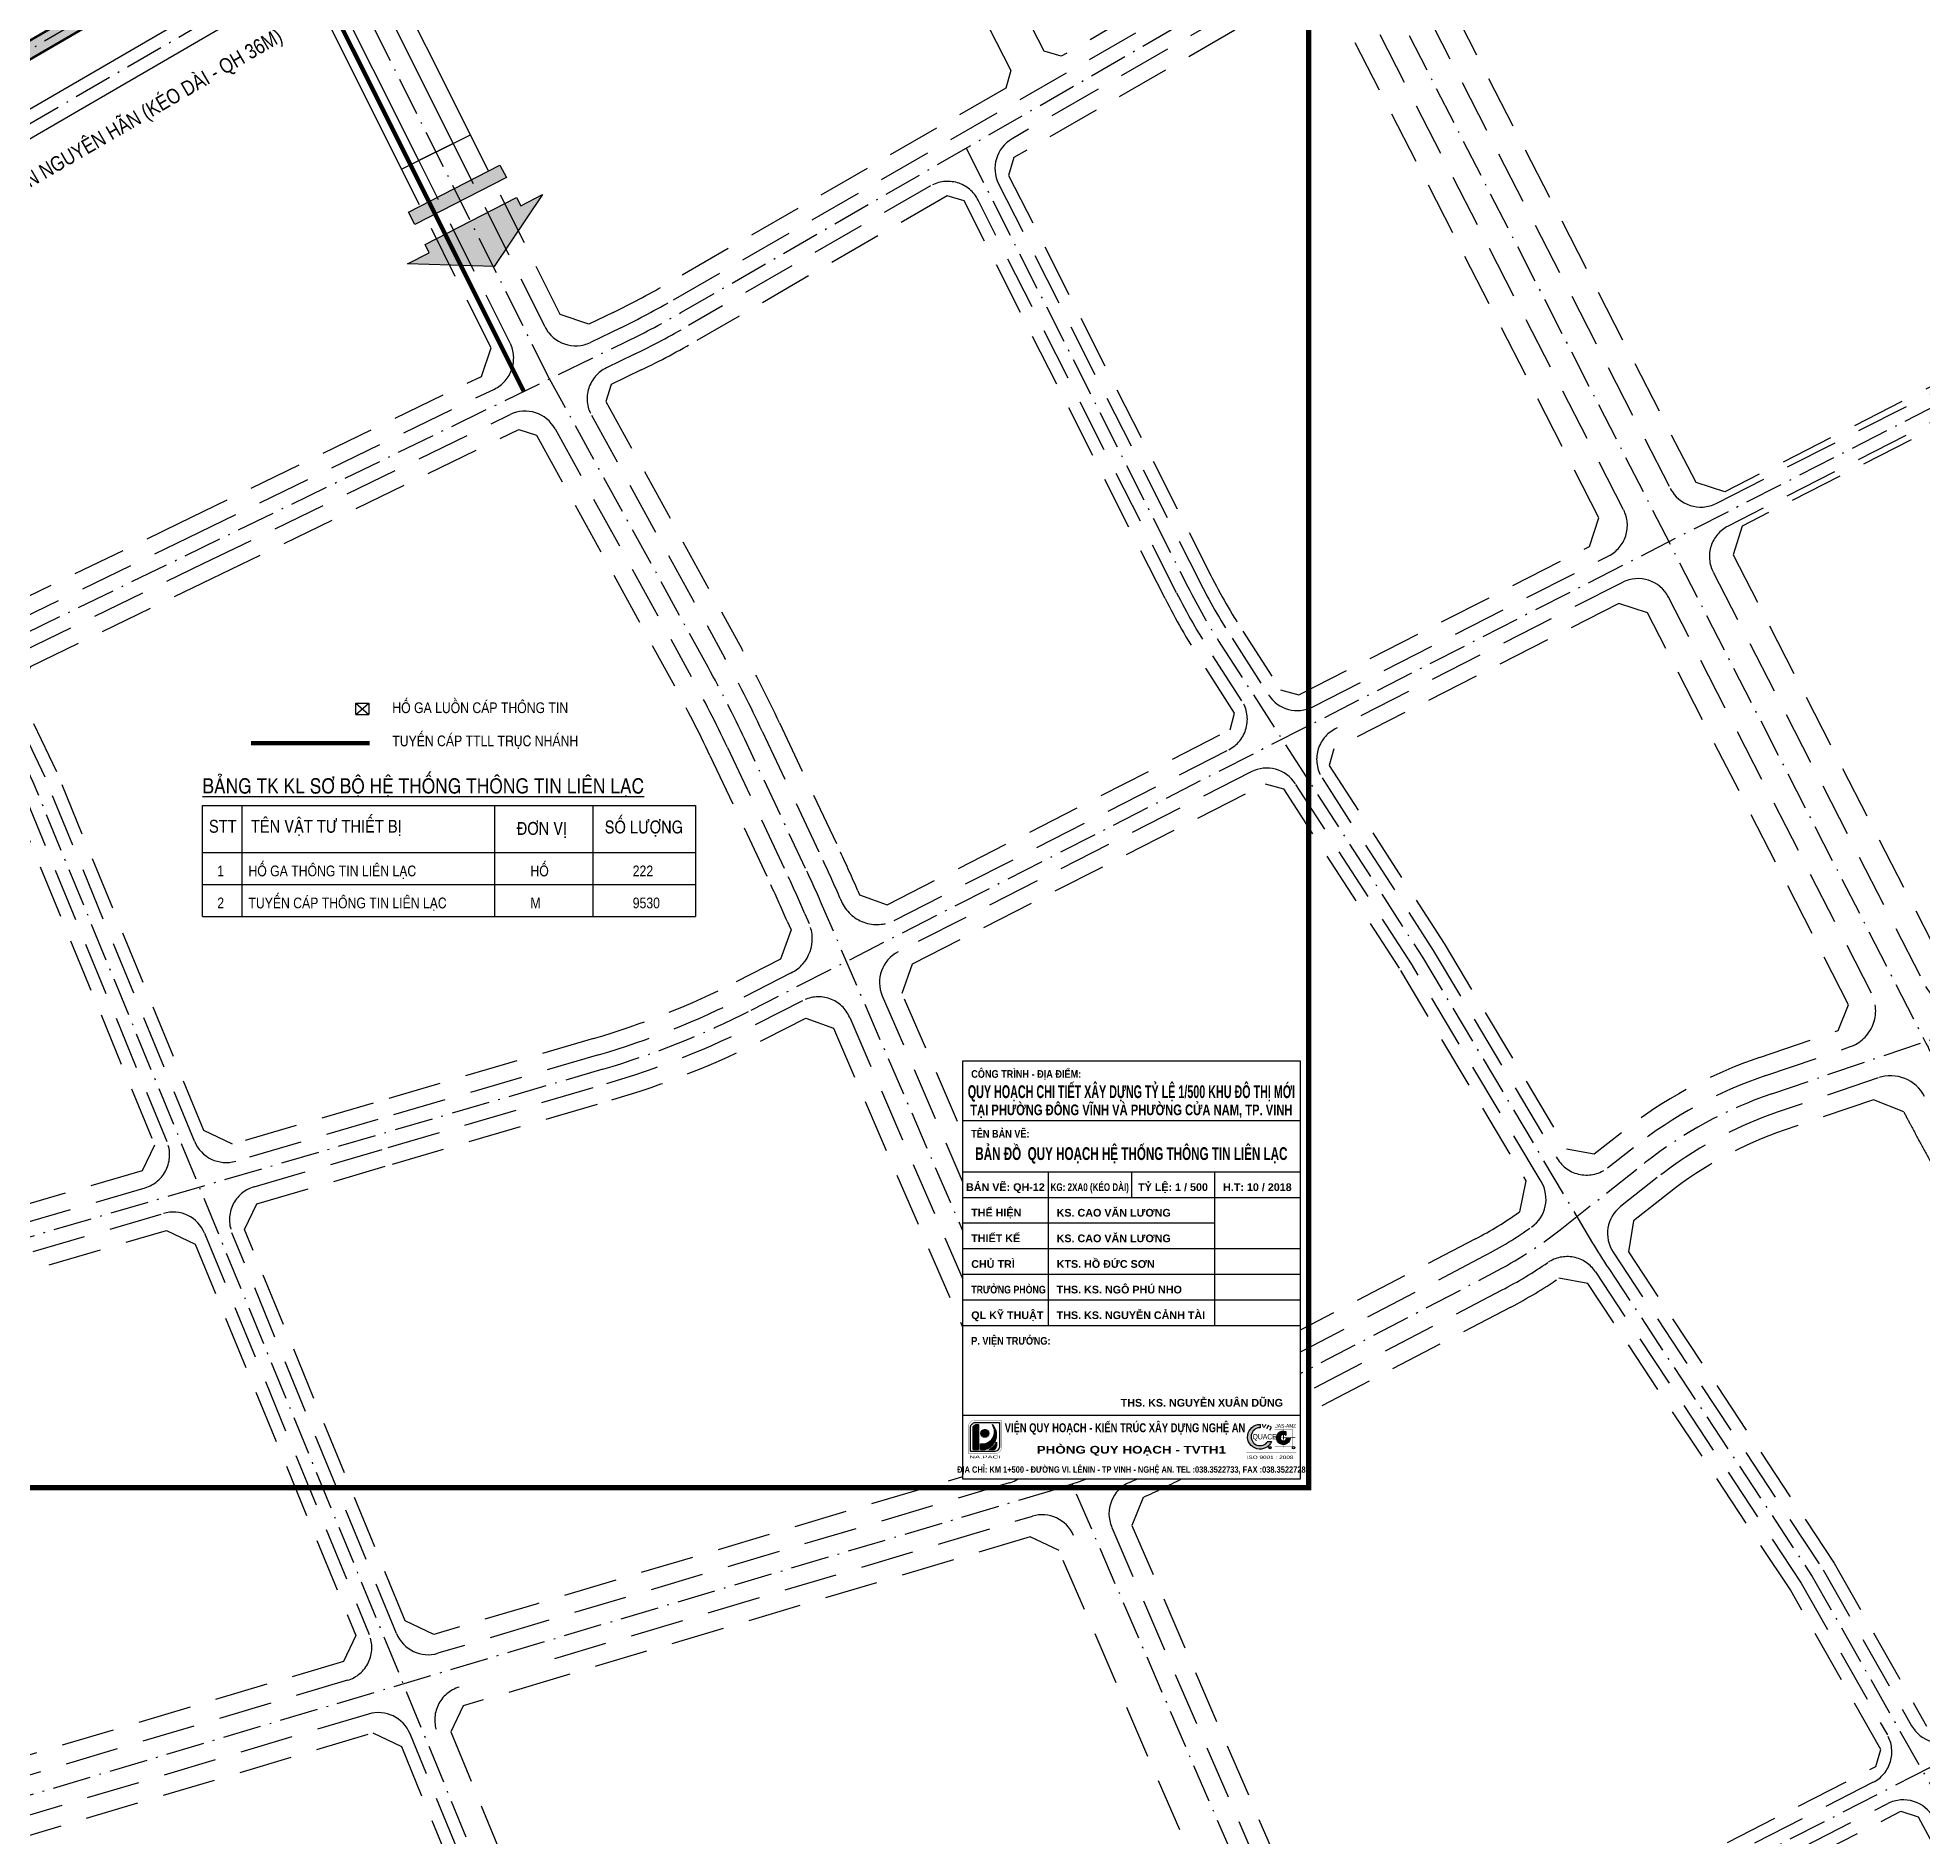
# Model space of a CAD drawing. Header units: metres. Extents: x 566631 to 571261, y 2062953 to 2068466.
# Drawn here: x 568926.3 to 569367.6, y 2065749.5 to 2066170.7 of the extents above; entities that cross this region are included whole.
import ezdxf
from ezdxf.enums import TextEntityAlignment as Align

# ---------------------------------------------------------------- set-up
doc = ezdxf.new("R2010")
doc.units = ezdxf.units.M
for name, pattern in [('ACAD_ISO03W100', [30, 12, -18]), ('ACAD_ISO10W100', [18.5, 12, -3, 0.5, -3]), ('HIDDEN', [0.375, 0.25, -0.125])]:
    doc.linetypes.add(name, pattern=pattern)
for name, color, linetype in [('BoThamCo', 94, 'CONTINUOUS'), ('D-TT', 2, 'CONTINUOUS'), ('ghi_chu', 7, 'CONTINUOUS'), ('hacth sdd', 8, 'CONTINUOUS'), ('hatchViaHe+LogDg', 129, 'CONTINUOUS'), ('Khung ban ve', 7, 'CONTINUOUS'), ('KTEN', 7, 'CONTINUOUS'), ('LogDg', 7, 'CONTINUOUS'), ('LogDg phu', 7, 'CONTINUOUS'), ('TimDg', 222, 'CONTINUOUS'), ('TTLL', 170, 'CONTINUOUS'), ('ViaHeS', 32, 'CONTINUOUS'), ('ViaHeSphu', 32, 'CONTINUOUS')]:
    doc.layers.add(name, color=color, linetype=linetype)
doc.styles.add('ARIALB', font='VHARIALB.TTF', dxfattribs={"width": 0.75})
doc.styles.add('avantH', font='VHAVAN.TTF', dxfattribs={"height": 10})
doc.styles.add('CHU HOA Day', font='VHARIAL.TTF')
doc.styles.add('KTEN', font='VHARIALN.TTF')
doc.styles.add('Lg', font='VHSOUTH.TTF')
doc.styles.add('qucert', font='VHHELS.TTF')
doc.styles.get("Standard").update_dxf_attribs({"font": 'VHARIALN.TTF'})
doc.linetypes.add('Thong tin', pattern='A,12.7,-5.08,["TTLL",Standard,S=2.54,R=0,X=-2.54,Y=-1.27],-9.08', length=26.86)
pattern_1 = [(0, (211395.3925541214, -90336.13277376824), (1e-16, 0.2235564632651858), [])]
pattern_2 = [(0, (574248.8517810417, -244446.574860965), (1e-16, 0.2235564632651857), [])]

# ---------------------------------------------------------------- blocks, each defined once
blk = doc.blocks.new('hgtc')
at = {"layer": 'D-TT', "color": 11, "linetype": 'Continuous'}
for p, q in [((-1.53, 1.3275), (1.53, 1.3275)), ((-1.53, 1.3275), (1.53, -1.3275)), ((-1.53, -1.3275), (1.53, 1.3275)), ((-1.53, -1.3275), (-1.53, 1.3275)), ((1.53, 1.3275), (1.53, -1.3275)), ((-1.53, -1.3275), (1.53, -1.3275))]:
    blk.add_line(p, q, dxfattribs=at)
at = {"layer": 'D-TT', "color": 11, "linetype": 'Continuous', "flags": 128}
for points in [[(-1.53, -1.3275), (-1.53, 1.3275), (-1.405566792644095, 1.3275)], [(-1.53, -1.3275), (-0.6722961259656586, -1.3275)]]:
    blk.add_lwpolyline(points, dxfattribs=at)
blk = doc.blocks.new('Lo go VQH')
at = {"layer": 'Khung ban ve'}
h = blk.add_hatch(dxfattribs=at)
h.set_pattern_fill('ANSI31', color=96, scale=1.788451706121486, angle=315, style=0)
h.set_pattern_definition(pattern_1)
edge = h.paths.add_edge_path()
edge.add_line((574263.2054599047, -244278.4885862459), (574264.2810953896, -244278.4885862459))
edge.add_line((574264.2810953896, -244278.4885862459), (574264.2810953896, -244291.3688516108))
edge.add_line((574264.2810953896, -244291.3688516108), (574261.4170081986, -244291.3688516108))
edge.add_line((574261.4170081986, -244291.3688516108), (574261.4170081986, -244280.277037952))
edge.add_arc((574263.2054599046, -244280.277037952), 1.788451706059277, 89.99999999627039, 179.9999999981352, ccw=False)
h = blk.add_hatch(dxfattribs=at)
h.set_pattern_fill('ANSI31', color=96, scale=1.788451706121486, angle=315, style=0)
h.set_pattern_definition(pattern_1)
h.paths.add_polyline_path([(574271.298229289, -244278.4885862459, -0.6666872042364773), (574265.1753212428, -244288.300325458), (574265.1753212428, -244291.3688516108, 0.693719555275417)])
h = blk.add_hatch(dxfattribs=at)
h.set_pattern_fill('ANSI31', color=1, scale=1.788451706121486, angle=315, style=0)
h.set_pattern_definition(pattern_2)
edge = h.paths.add_edge_path()
edge.add_arc((574267.4690535716, -244283.0001501141), 2.014301086782563, 0, 360)
h = blk.add_hatch(dxfattribs=at)
h.set_pattern_fill('ANSI31', color=96, scale=1.788451706121486, angle=315, style=0)
h.set_pattern_definition(pattern_2)
h.paths.add_polyline_path([(574269.5285346288, -244291.3688516108), (574271.6223404566, -244291.3688516108, 0.4142135623730951), (574273.4107921628, -244289.5803999047), (574273.4107921628, -244287.4895842848, -0.1671265788168209)])
for p, q in [((574265.1753212428, -244291.3688516108), (574265.1753212428, -244288.300325458)), ((574273.4107921625, -244287.4895842848), (574273.4107921625, -244289.5803999047)), ((574269.5285346288, -244291.3688516108), (574271.6223404566, -244291.3688516108))]:
    blk.add_line(p, q, dxfattribs=at)
at = {"layer": 'Khung ban ve', "color": 8, "const_width": 0.1193428874866047}
blk.add_lwpolyline([(574272.8801398897, -244293.3400880008), (574259.0602330997, -244293.3400880008), (574259.0602330997, -244279.5201812109, -0.4142135623730955), (574262.1313234974, -244276.4490908132), (574275.9512302872, -244276.4490908132), (574275.9512302872, -244290.268997603, -0.4142135623730949)], format="xyb", close=True, dxfattribs=at)
at = {"layer": 'Khung ban ve'}
for points in [[(574272.2417259525, -244292.3513646544), (574260.048956446, -244292.3513646544), (574260.048956446, -244280.1585951479, -0.4142135623730955), (574262.7584607808, -244277.4490908131), (574274.9512302872, -244277.4490908131), (574274.9512302872, -244289.6418603196, -0.4142135623730949)], [(574263.2054599047, -244278.4885862459), (574264.2810953896, -244278.4885862459), (574264.2810953896, -244291.3688516108), (574261.4170081986, -244291.3688516108), (574261.4170081986, -244280.277037952, -0.4142135623730951)]]:
    blk.add_lwpolyline(points, format="xyb", close=True, dxfattribs=at)
blk.add_circle((574267.4690535716, -244283.0001501141), 2.014301086782563, dxfattribs=at)
for centre, radius, start, end in [((574266.1928266529, -244282.1189521784), 6.264558474578288, 260.6524632251169, 35.41599206321564), ((574265.8288574881, -244283.7840640072), 7.612891212695201, 265.0753253037811, 44.07453177830738), ((574265.8288574881, -244283.7840640072), 8.438993656605867, 296.0020076093737, 333.9538443294737), ((574271.6223404566, -244289.5803999047), 1.788451706121486, 270, 0)]:
    blk.add_arc(centre, radius, start, end, dxfattribs=at)
at = {"layer": 'Khung ban ve', "color": 7, "linetype": 'Continuous', "style": 'CHU HOA Day', "width": 1.896356914173041}
blk.add_text('na.paci', height=1.5, dxfattribs=at).set_placement((574259.5453352983, -244295.8580949404), (574275.444464106, -244295.8580949404), align=Align.FIT)
blk = doc.blocks.new('Iso2')
at = {"layer": 'Khung ban ve'}
for points in [[(22.93323919837425, 39.87287006068493), (22.93323919837425, 45.4219138247496, 1.89725448250508), (41.80665518627839, 17.35536511610438), (35.64011241072384, 17.35536511610438, -1.704345962455295)], [(72.47733678581456, 22.4109563142447), (66.78856129930507, 22.4109563142447, -4.571524084234249), (65.76887521026904, 26.80861892936132), (65.76887521026904, 33.61963301646087, 3.106453932130191)]]:
    blk.add_hatch(color=152, dxfattribs=at).paths.add_polyline_path(points)
at = {"layer": 'Khung ban ve', "color": 152}
for points in [[(22.93323919837425, 45.4219138247496), (22.93323919837425, 39.87287006068493, 1.704345962455295), (35.64011241072384, 17.35536511610438), (41.80665518627839, 17.35536511610438, -1.89725448250508), (22.93323919837425, 45.4219138247496), (22.93323919837425, 39.87287006068493)], [(65.76887521026904, 33.61963301646087), (65.76887521026904, 26.80861892936132, 4.571524084234249), (66.78856129930507, 22.4109563142447), (72.47733678581456, 22.4109563142447, -3.106453932130191), (65.76887521026904, 33.61963301646087, 0.2071938089697671)]]:
    blk.add_lwpolyline(points, format="xyb", dxfattribs=at)
at = {"layer": 'Khung ban ve', "color": 130, "linetype": 'ACAD_ISO03W100', "ltscale": 0.0001, "const_width": 0.5}
blk.add_lwpolyline([(47.07358921817821, 8.951478247789794), (75.96912935980134, 8.951478247789794), (75.96912935980134, 37.43010417120266), (47.07358921817821, 37.43010417120266)], close=True, dxfattribs=at)
for points in [[(61.07717115635566, 38.65247911877468), (61.07717115635566, 7.518819520710352)], [(43.68618034101807, 23.31755555950981), (61.07717115635566, 23.31755555950981)]]:
    blk.add_lwpolyline(points, dxfattribs=at)
at = {"layer": 'Khung ban ve', "color": 32, "const_width": 1}
blk.add_lwpolyline([(61.07717115635566, 23.5810043997849), (81.17706030848787, 23.5810043997849)], dxfattribs=at)
at = {"layer": 'Khung ban ve', "color": 130, "const_width": 1}
blk.add_lwpolyline([(83.02901482612346, -1.643453250588208), (0.1346825287414788, -1.643453250588208)], dxfattribs=at)
at = {"layer": 'Khung ban ve', "color": 152}
for centre in [(39.19176170260039, 7.048733289032213), (78.29165976753494, 7.048733289032213)]:
    blk.add_circle(centre, 1.994138130875126, dxfattribs=at)
at = {"layer": 'Khung ban ve', "color": 152, "style": 'qucert', "width": 0.75}
blk.add_text('quacert', height=9, dxfattribs=at).set_placement((10.46039015558443, 20.58140231416532))
at = {"layer": 'Khung ban ve', "style": 'Lg', "width": 1.449999999999999}
blk.add_text('iso 9001 : 2008 ', height=5.5, dxfattribs=at).set_placement((0.5672030727237143, -11.77100336611931))
at = {"layer": 'Khung ban ve', "color": 152, "width": 6, "attachment_point": 1, "style": 'qucert'}
for s, insert, char_height, rotation in [('{\\f.VnBahamasB|b1|i0|c0|p34;\\W1.4;\\T1.35;v}', (25.72328765420195, 48.29178888064411), 8, 354.09768764793756), ('{\\f.VnBahamasB|b1|i0|c0|p34;\\W1.4;n}', (35.958509920672, 47.40800198088083), 9, 332.22172411190087)]:
    blk.add_mtext(s, dxfattribs=dict(at, insert=insert, char_height=char_height, rotation=rotation))
at = {"layer": 'Khung ban ve', "color": 152, "attachment_point": 1, "style": 'qucert'}
for s, insert, char_height, width in [('\\pt12.6;jas-anz', (47.94844504116097, 45.96590715507888), 6, 28.86497407997911), ('\\pt12.6;{\\f.VnArialH|b1|i0|c0|p34;r}', (38.5145314994268, 7.953174196622712), 1.889999999999995, 1.60257936288277), ('\\pt12.6;{\\f.VnArialH|b1|i0|c0|p34;r}', (77.61442956436134, 7.953174196622712), 1.889999999999995, 1.60257936288277)]:
    blk.add_mtext(s, dxfattribs=dict(at, insert=insert, char_height=char_height, width=width))
blk = doc.blocks.new('khungten-EuS2')
at = {"color": 5}
blk.add_wipeout([(-78.99999999813735, 98.00000000000001), (-2.248512487312837e-11, 98.00000000000001), (-2.248512487312837e-11, 0), (-78.99999999813735, 0)], dxfattribs=at).dxf.layer = 'KTEN'
at = {"layer": 'KTEN'}
blk.add_lwpolyline([(0, 0), (-78.99999999813735, 0), (-78.99999999813735, 98), (0, 98)], close=True, dxfattribs=at)
at = {"layer": 'KTEN', "color": 32, "flags": 128}
for points in [[(-78.99999999813735, 84), (0, 84)], [(-78.99999999813735, 72), (0, 72)], [(-58.99999999906868, 72), (-58.99999999906868, 36)], [(-39.49999999906868, 72), (-39.49999999906868, 66)], [(-19.99999999906868, 72), (-19.99999999906868, 36)], [(-78.99999999813735, 66), (0, 66)], [(-78.99999999813735, 60), (-19.99999999906867, 60)], [(-78.99999999813735, 54), (-2.250644115520117e-11, 54.00000000000001)], [(-78.99999999813735, 48), (0, 48)], [(-78.99999999813735, 42), (0, 42)], [(-78.99999999813735, 36), (0, 36)], [(-78.99999999813735, 15), (0, 15)]]:
    blk.add_lwpolyline(points, dxfattribs=at)
at = {"layer": 'Khung ban ve'}
for name, p, xscale, yscale, zscale in [('Lo go VQH', (-262628.89151041, 111696.9277359627), 0.4572000000625849, 0.4571999998297542, 0.4571999999939421), ('Iso2', (-12.60408049833495, 6.40331695554778), 0.1413914271397516, 0.1413914272561669, 0.1413914271104056)]:
    blk.add_blockref(name, p, dxfattribs=dict(at, xscale=xscale, yscale=yscale, zscale=zscale))
at = {"layer": 'Khung ban ve', "linetype": 'Continuous', "ltscale": 15, "style": 'ARIALB', "width": 0.75}
blk.add_text('viÖn quy ho¹ch - kiÕn tróc x©y dùng nghÖ an', height=2.1, dxfattribs=at).set_placement((-40.99281247530598, 11), align=Align.CENTER)
at = {"layer": 'Khung ban ve', "linetype": 'Continuous', "ltscale": 15, "style": 'ARIALB', "width": 1.25}
blk.add_text('phßng quy ho¹ch - tvth1', height=1.8, rotation=359.9999999474795, dxfattribs=at).set_placement((-39.49999999906868, 5.994999999878928), align=Align.CENTER)
at = {"layer": 'Khung ban ve', "color": 7, "linetype": 'Continuous', "ltscale": 15, "style": 'ARIALB', "width": 0.8}
blk.add_text('§Þa chØ: km 1+500 - ®\xadêng vi. lªnin - tp vinh - nghÖ an. Tel :038.3522733, Fax :038.3522728', height=1.5, dxfattribs=at).set_placement((-39.49999999918509, 1.503999999491498), align=Align.CENTER)
at = {"layer": 'KTEN', "style": 'ARIALB'}
for s, width, p in [('c«ng tr×nh - ®Þa ®iÓm:', 0.85, (-76.99999999813735, 94)), ('tªn b¶n vÏ:', 0.85, (-76.99999999813735, 80)), ('tr\xadëng phßng', 0.82, (-76.99999999813735, 43.5)), ('p. viÖn tr\xadëng:', 0.85, (-76.99999999813735, 31.5))]:
    blk.add_text(s, height=1.8, rotation=359.9999999465933, dxfattribs=dict(at, width=width)).set_placement(p)
for s, p in [('b¶n vÏ: Qh-12', (-68.99999999860302, 67.5)), ('tû lÖ: 1 / 500', (-29.74999999906868, 67.5)), ('h.t: 10 / 2018', (-9.999999999534339, 67.5))]:
    blk.add_text(s, height=1.8, rotation=359.9999999465933, dxfattribs=at).set_placement(p, align=Align.CENTER)
at = {"layer": 'KTEN', "style": 'ARIALB', "width": 0.75}
blk.add_text('KG: 2xa0 (kÐo dµi)', height=1.8, rotation=359.9999999465933, dxfattribs=at).set_placement((-49.24999999906868, 67.5), align=Align.CENTER)
at = {"layer": 'KTEN', "style": 'ARIALB'}
for s, p in [('thÓ hiÖn', (-76.99999999813735, 61.52193445339799)), ('ks. cao v¨n l\xad¬ng', (-56.99999999906868, 61.5)), ('thiÕt kÕ', (-76.99999999813735, 55.52193445339799)), ('ks. cao v¨n l\xad¬ng', (-56.99999999906868, 55.5)), ('chñ tr×', (-76.99999999813735, 49.5)), ('kts. hå ®øc s¬n', (-56.99999999906868, 49.5)), ('ths. KS. ng« phó nho', (-56.99999999906868, 43.5)), ('QL Kü THUËT', (-76.99999999813735, 37.5)), ('ths. KS. nguyÔn c¶nh tµi', (-56.99999999906868, 37.5)), ('ths. ks. nguyÔn xu©n dòng', (-42, 17))]:
    blk.add_text(s, height=1.8, rotation=359.9999999465933, dxfattribs=at).set_placement(p)
at = {"layer": 'KTEN', "color": 5, "style": 'ARIALB', "width": 0.75}
for tag, height, p in [('CT', 3, (-39.49999999906868, 89.25)), ('DD', 2.5, (-39.49999999906868, 85.25)), ('TBV', 3, (-39.49999999906868, 74.75))]:
    blk.add_attdef(tag, text='', height=height, dxfattribs=at).set_placement(p, align=Align.CENTER)

msp = doc.modelspace()

# ---------------------------------------------------------------- hatches: boundary and pattern name
at = {"layer": 'hacth sdd'}
h = msp.add_hatch(dxfattribs=at)
h.set_pattern_fill('CROSS', color=64, scale=0.05, style=0)
h.set_pattern_definition([(0, (568124.4922125977, 2065856.434559209), (0.3175, 0.3175), [0.15875, -0.4762500000000001]), (90, (568124.5715875977, 2065856.355184209), (-0.3175, 0.3175), [0.15875, -0.4762500000000001])])
edge = h.paths.add_edge_path()
edge.add_arc((568970.7276748744, 2066194.726837185), 1.749977558674758, 300.1574367676133, 480.1574367676133)
edge.add_line((568969.8485250591, 2066196.239952204), (568836.0693864466, 2066118.5116212))
edge.add_arc((568334.5707710537, 2066981.646747391), 998.2500224413319, 297.07455533379755, 300.1574367596903, ccw=False)
edge.add_arc((568789.720296955, 2066091.231726699), 1.749977559042764, 117.0745932350957, 297.0735870310036)
edge.add_arc((568334.5708065463, 2066981.646682356), 1001.74990349739, 297.0745535939011, 300.1574368760959)
edge.add_line((568837.8276861224, 2066115.485391189), (568971.6068246897, 2066193.213722167))
at = {"layer": 'hatchViaHe+LogDg'}
for points in [[(569013.1921990506, 2066129.862030312), (569034.5486160923, 2066140.812073743), (569036.0848114373, 2066137.924414004), (569014.6853867926, 2066126.949791624)], [(569013.1921990506, 2066129.862030312), (569034.5486160923, 2066140.812073743), (569036.0848114373, 2066137.924414004), (569014.6853867926, 2066126.949791624)], [(569039.438697239, 2066131.328933466), (569044.5351149429, 2066133.94201201), (569033.1946837775, 2066117.092664706), (569012.9428548879, 2066117.741232544), (569018.039272593, 2066120.354311086), (569017.0438140987, 2066122.295803547), (569038.4432387426, 2066133.270425924)], [(569039.438697239, 2066131.328933466), (569044.5351149429, 2066133.94201201), (569033.1946837775, 2066117.092664706), (569012.9428548879, 2066117.741232544), (569018.039272593, 2066120.354311086), (569017.0438140987, 2066122.295803547), (569038.4432387426, 2066133.270425924)]]:
    msp.add_hatch(color=158, dxfattribs=at).paths.add_polyline_path(points)

# ---------------------------------------------------------------- linework, layer by layer
at = {"layer": 'BoThamCo'}
msp.add_lwpolyline([(568971.6068246897, 2066193.213722167, 1), (568969.8485250591, 2066196.239952204), (568836.0693864466, 2066118.5116212, -0.01345241922843354), (568788.9237944697, 2066092.789932478, 0.9999912192584248), (568790.5167720756, 2066089.673506933, 0.01345242732954382), (568837.8276861224, 2066115.485391189)], format="xyb", close=True, dxfattribs=at)
at = {"layer": 'Khung ban ve', "const_width": 1.2}
msp.add_lwpolyline([(567973.9280794318, 2066641.109092405), (569223.9280794318, 2066641.109092405), (569223.9280794318, 2065831.109092405), (567973.9280794318, 2065831.109092405)], close=True, dxfattribs=at)
at = {"layer": 'LogDg'}
msp.add_lwpolyline([(568971.7324191309, 2066192.997560107, 1), (568969.7229306177, 2066196.456114264), (568835.9437920052, 2066118.727783261, -0.0134524192284399), (568788.8100070884, 2066093.012536233, 0.999992128045486), (568790.6305559006, 2066089.45090136, 0.0134524273295434), (568837.9532805636, 2066115.269229129)], format="xyb", close=True, dxfattribs=at)
for points in [[(568983.0330883533, 2066187.998076526), (568875.5523271284, 2066125.549624012, 0.3897719342424495)], [(569001.5557294234, 2066190.086394354), (569023.6279370639, 2066145.955009814), (569015.5785677505, 2066141.929136783), (568994.2071054202, 2066184.659444401, 0.4326641440641966)]]:
    msp.add_lwpolyline(points, format="xyb", dxfattribs=at)
at = {"layer": 'LogDg', "ltscale": 0.75}
for points in [[(569013.1921990506, 2066129.862030312), (569034.5486160922, 2066140.812073743), (569036.0848114372, 2066137.924414003), (569014.6853867924, 2066126.949791625)], [(569039.4386972389, 2066131.328933466), (569044.5351149428, 2066133.94201201), (569033.1946837774, 2066117.092664706), (569012.9428548878, 2066117.741232545), (569018.0392725929, 2066120.354311086), (569017.0438140986, 2066122.295803547), (569038.4432387426, 2066133.270425924)]]:
    msp.add_lwpolyline(points, close=True, dxfattribs=at)
at = {"layer": 'LogDg phu', "linetype": 'HIDDEN', "ltscale": 50}
for points in [[(569199.9829216107, 2066276.986286192), (569308.6142396762, 2066065.117196628, 0.4136519782363047), (569319.3694010491, 2066061.641418709), (569399.1123425183, 2066102.334956075, 0.3469044047658754), (569403.2528824353, 2066111.336886706), (569395.2099175139, 2066144.676273668, 0.0637052441395635), (569386.4917178869, 2066167.562816248), (569359.96354481, 2066217.154736794, 0.0210814109306975), (569317.2592507615, 2066289.481749416), (569280.9177012099, 2066345.497560337, 0.3946070368930966), (569268.988732894, 2066348.462167605), (569212.1523670366, 2066316.811098424)], [(569075.216945145, 2066109.341194239), (569220.8280984133, 2066193.364566404, 0.3997632920534525), (569223.9485197561, 2066203.943716664), (569189.3047130898, 2066271.511264477)], [(569075.216945139, 2066109.341194235, -0.01781999079782081), (569062.8475309628, 2066102.7795286), (569055.7792661979, 2066099.346901602, -0.4107988723631046), (569045.1294762975, 2066102.964625183), (569023.627937064, 2066145.955009814)], [(568961.4989117249, 2066053.560658307), (569033.2893672807, 2066088.424923322, 0.4176365172613098), (569036.9495672702, 2066099.199754513), (569015.5785677506, 2066141.929136783)], [(569110.2320018663, 2065978.031413517, -0.0080294408891361), (569114.2527156323, 2065969.116977386), (569114.548071776, 2065968.433038757, 0.433146509612095), (569126.9014495327, 2065963.984640005), (569205.2203052432, 2066003.951453653, 0.4440200328328097), (569208.3081535475, 2066015.411421934), (569200.9488646847, 2066026.828900341, -0.0261850605180856), (569192.9891078636, 2066040.724918854), (569146.5376056529, 2066132.665142518, 0.4305754272848229), (569135.3988208836, 2066135.986691617), (569078.7155314325, 2066103.278200424, -0.0178199907978175), (569065.9054765438, 2066096.482785884), (569059.496077601, 2066093.370130008, 0.4291285607487496), (569055.9807718178, 2066082.319181737), (569087.2707298577, 2066025.415294344, -0.0157448829674101), (569095.9752155989, 2066008.332635189), (569110.2320018823, 2065978.031413483)], [(569431.2158898176, 2065968.894894377), (569416.2811770486, 2066057.332504019), (569408.5582557129, 2066089.345258692, 0.4848863756936256), (569397.1450044106, 2066094.594912854), (569322.1342479342, 2066056.316251879, 0.4147753695903237), (569318.6517979461, 2066045.540445006), (569368.3952577728, 2065948.523288878, 0.372251940546358), (569379.3068373881, 2065944.110574196), (569425.9079549348, 2065959.990345135, 0.3677710264517885), (569431.2158898175, 2065968.894894377)], [(568965.0963679382, 2066047.525923145), (569036.978830182, 2066082.434870224, -0.3994542233150522), (569047.4837258764, 2066079.093263723), (569079.3843664958, 2066021.078789582, -0.0157448829674101), (569087.8315767957, 2066004.501036611), (569102.0883630632, 2065974.199814939, -0.0080294408891361), (569105.9902379985, 2065965.548859679), (569106.9738215876, 2065963.271233751, -0.3955307336591382), (569102.8022441393, 2065951.686599611), (569091.7162850057, 2065946.029335358, -0.0467467981704764), (569057.6475396685, 2065932.483624355), (569005.950913616, 2065917.337237701), (568972.7092625672, 2065907.597899986, -0.3839506906537109), (568963.0589161885, 2065912.237903087), (568928.058480886, 2065997.524627), (568919.1244105519, 2066016.394785532, -0.4113138070478798), (568922.8601742648, 2066027.014368535), (568965.0963679382, 2066047.525923145)], [(568891.5806917107, 2066074.571442046), (568909.2819235506, 2066037.183662621, 0.4171192756867848), (568920.0072771744, 2066033.410690852), (568961.4989117247, 2066053.560658307)], [(569187.8876635178, 2065845.13679297), (569265.0719389294, 2065885.400760943, 0.0340066748849343), (569276.1419550723, 2065892.169770433, 0.3910180622275651), (569278.3886732571, 2065902.787857241), (569248.0233918097, 2065953.795702841), (569220.8323350268, 2065995.980934251, 0.3850223366386697), (569210.4717753365, 2065998.772550763), (569127.8162570061, 2065956.592699332, 0.3955307336591382), (569124.1081881628, 2065946.295246764), (569167.9341385146, 2065844.810104078, 0.4146159468407903), (569178.4603087511, 2065840.641703333, 0.0179511053109145), (569187.8876635112, 2065845.136792967)], [(569094.8980962468, 2065939.794267016), (569105.5021779359, 2065945.205624893, -0.4331465096120948), (569116.4829581636, 2065941.251492668), (569158.8878371972, 2065843.057040186, -0.4491675257981563), (569153.8295398498, 2065832.21898435), (569044.2389121642, 2065799.538944797), (569020.0558134967, 2065792.327519539, -0.385327080111759), (569010.3686729111, 2065796.956646579), (568971.8388842128, 2065890.843463209, -0.4451381927884054), (568976.9905646286, 2065901.558003557), (569008.3973808768, 2065910.759760399), (569059.6157060213, 2065925.766011594, 0.0467467981704764), (569094.8980962374, 2065939.794267011)], [(569368.1585158696, 2065922.744552131, 0.3700740853165852), (569357.2786108454, 2065927.096068477), (569333.8523532562, 2065919.113349945, 0.0849440042370258), (569305.5476492178, 2065903.727501309), (569296.9710042998, 2065896.969098139, 0.3900123014366991), (569295.2485740455, 2065886.274266657), (569344.4105942287, 2065811.896272204), (569365.1315166585, 2065775.357859041, 0.4022328739867619), (569375.7476825332, 2065772.189165175)], [(568856.5239397783, 2065775.608258665), (568855.9932873657, 2065785.381621856, 0.0724502957704836), (568855.7084852429, 2065786.794645654), (568842.7547857617, 2065823.006196456, 0.0729934229411238), (568842.0723149299, 2065824.287960591), (568836.3146985662, 2065832.102387295), (568830.0281614766, 2065849.676151262, -0.4314619867734806), (568835.3113789794, 2065860.047988481), (568955.7624469092, 2065895.33846268, -0.383950690651016), (568965.4127932875, 2065890.698459579), (569003.9830604666, 2065796.713007691, -0.4437023781080545), (568998.8681742575, 2065786.009343403), (568880.5047209149, 2065750.713238069, -0.3985617739326047), (568862.0947002778, 2065760.035419637), (568856.5239397786, 2065775.608258662)], [(569192.0502627837, 2065837.157271221), (569269.2345381946, 2065877.421239193, 0.0298499754538502), (569279.9236367022, 2065883.835977634, -0.4189481027751877), (569291.1159102684, 2065881.645420722), (569339.2923621379, 2065808.758508088), (569359.458008459, 2065773.199245731, -0.4266654528362219), (569356.1475204625, 2065762.133229518), (569239.8277778812, 2065702.526162964, -0.4336485167017452), (569227.4608540828, 2065706.967634613), (569177.8455844615, 2065821.858759085, -0.4138731726356388), (569182.0098145227, 2065832.371152402, 0.0180039543683363), (569192.0502627757, 2065837.157271217)], [(569019.9074318107, 2065773.713235757, -0.4437023780836693), (569025.02231802, 2065784.416900045, -6.63623e-11), (569047.4291176735, 2065791.098631085), (569159.2379514412, 2065824.440142006, -0.3801026895779687), (569168.8685031647, 2065819.945406513, 5.9294e-12), (569219.9047619546, 2065701.763782069, -0.3951871123396745), (569215.7427107154, 2065690.184016377, -0.0313092882814378), (569181.6700980054, 2065675.356711146), (569083.2107941489, 2065639.65561468, -0.4020885647163571), (569073.0827381212, 2065644.13919963, -4.83118e-11), (569019.9074318107, 2065773.713235757, -13.55087923959018)], [(568875.2496930471, 2065723.261161469), (568922.8945894036, 2065590.071751968, 0.4154779374119224), (568933.154182519, 2065585.245463888), (569062.5105602304, 2065632.149761803, 0.4264434146488366), (569067.1845309965, 2065642.707884002), (569013.5218193661, 2065773.46959687, 0.3853270800991385), (569003.8346787808, 2065778.09872391), (568885.086736725, 2065742.687963641, 0.4300405153922167), (568875.2496930471, 2065723.261161468)], [(569239.683550229, 2065695.710336047), (569359.5287773972, 2065757.124007309, -0.4100112306218295), (569370.2436522094, 2065753.754690451), (569385.2909387603, 2065725.402076327, -0.1104115437117371), (569390.0279055748, 2065708.151218805), (569392.386743516, 2065659.103446465, 0.1710194013976294), (569407.1798128609, 2065622.787098412), (569434.6483721132, 2065591.81869391, -0.4190906567655528), (569433.8717810211, 2065580.4378103), (569415.5438254385, 2065564.717648432, -0.0865460035562136), (569387.3359728747, 2065547.950803651), (569378.3497066861, 2065544.531029355, -0.0395534469325565), (569363.870592029, 2065540.295812317), (569304.576157927, 2065527.936265361, -0.3768486838170135), (569287.3478339826, 2065537.692855963), (569235.7759692936, 2065685.962545221, -0.3741157176350312), (569239.683550229, 2065695.710336047)]]:
    msp.add_lwpolyline(points, format="xyb", dxfattribs=at)
for points in [[(569234.4552261118, 2066183.45196208, 0.428813008141019), (569223.3380360934, 2066186.731083385), (569154.4833696121, 2066146.999228117, 0.3980388323877919), (569151.3413535171, 2066136.462505653), (569198.3444081878, 2066043.430608866, 0.02618506051788), (569205.9920176824, 2066030.079532255), (569214.5554188052, 2066016.793948657, 0.3850223366296933), (569224.9159784948, 2066014.002332146), (569294.2009554759, 2066049.359076553, 0.4147753695952906), (569297.6834054638, 2066060.134883427)], [(569330.9494300315, 2065927.632330915), (569350.6075692496, 2065934.331027519, 0.457458314251994), (569355.7133024153, 2065946.956274775), (569308.1772163822, 2066039.668279459, 0.4136519782417972), (569297.422055009, 2066043.144057378), (569230.1674485882, 2066008.823429256, 0.4440200327990047), (569227.0796002832, 2065997.363460975), (569253.124384392, 2065956.956600242), (569282.1259349564, 2065908.239560818, 0.4529497109706858), (569293.951523456, 2065906.048216221), (569299.9772669761, 2065910.796507016, -0.0849440042193754)], [(568812.3246929648, 2065973.869349326), (568796.1004924714, 2065967.327338404, 0.4026196749825828), (568791.5596865448, 2065957.213240276), (568822.2679978395, 2065871.369379529, 0.3971729731416565), (568832.0498813047, 2065866.386673299), (568951.4811448475, 2065901.378359109, 0.4451381927830261), (568956.6328252634, 2065912.092899458), (568922.5678219353, 2065995.100225192), (568913.7947931776, 2066013.630238642, 0.4171192756870238), (568903.0694395539, 2066017.403210412), (568825.1210374446, 2065979.548404677, -0.017204024425788)]]:
    msp.add_lwpolyline(points, format="xyb", close=True, dxfattribs=at)
at = {"layer": 'TimDg', "linetype": 'ACAD_ISO10W100', "ltscale": 0.75}
for points in [[(569579.458327795, 2066552.489101444), (569316.6908584707, 2066388.630738333, -0.0121560828798097), (569316.4815255365, 2066388.50716488), (569007.7068141839, 2066216.212450042), (568836.948536262, 2066116.998506182, -0.0506837863320612), (568652.7276902705, 2066033.6086813), (568203.7804233594, 2065882.944183276), (567811.8071871288, 2065759.319812214)], [(569171.5196800678, 2066319.348936138), (569368.5424418903, 2065935.085595564, 0.0002777777783917), (569370.8261721118, 2065930.637610616, 0.0012500006510485)], [(569213.7227610615, 2066313.991115035), (569015.1297322578, 2066203.177217366), (568844.4842027407, 2066104.028782564, -0.05068378633207328), (568657.5000440588, 2066019.388110309), (568208.4228733918, 2065868.680017222), (568129.5303507409, 2065843.798118172)], [(568558.1845930172, 2065894.151707484), (568733.8046922791, 2065946.916146214, 0.0228583580568122), (568751.69698701, 2065953.196536502), (568811.0158047206, 2065977.115394853, 0.0172040244257323), (568823.5920646514, 2065982.696776034), (569064.3765037507, 2066099.631157241, 0.0178199908141283), (569076.9662382926, 2066106.309697333), (569234.223978355, 2066197.053608911)], [(569143.7455655434, 2066144.844000096), (569195.6667580259, 2066042.07776386, 0.02618506051799402), (569203.4704411837, 2066028.454216297), (569250.573888101, 2065955.376151541), (569290.4312556754, 2065888.42342282, 0.01177333034304831), (569294.1860646405, 2065882.441144848), (569341.8514781834, 2065810.327390145), (569369.3529598563, 2065761.832420709), (569387.9408680827, 2065726.808445619, -0.110411543711766), (569393.0244422252, 2065708.295330229), (569395.3832801665, 2065659.247557889, 0.1710194013973222), (569409.4241595446, 2065624.777803805), (569455.2684863821, 2065573.092324252), (569487.4810468778, 2065537.611350364, -0.1050919412276144), (569496.6936135154, 2065521.806161106), (569504.4816036376, 2065498.172458333, 0.06472252834494165), (569510.7299802834, 2065485.157259991), (569522.6147514093, 2065466.892071385), (569556.529379816, 2065426.673948936, -0.04877271195609806), (569561.3866837169, 2065419.621127164), (569601.8515131661, 2065346.53285072)], [(569278.834998483, 2065059.656135766), (569264.5269734287, 2065093.529310778, -0.0210175178208976), (569255.7019476439, 2065117.14407809), (569137.3027724003, 2065479.750271323), (568925.3131514108, 2065996.312426096), (568861.4377770493, 2066131.22724045)], [(568224.6297189047, 2065550.434805205), (568690.6807987861, 2065689.411728227), (569163.4571935057, 2065830.394142556, 0.04779126320281171), (569189.9689631507, 2065841.147032096), (569267.1532385624, 2065881.411000068, 0.04667288304413944), (569282.7952716611, 2065891.527845013), (569302.762458096, 2065907.262004161, -0.08494400423705069), (569332.4008916438, 2065923.37284043), (569436.4645401516, 2065958.833511514), (569480.1046780173, 2065972.203622438, 0.05581977569525856), (569520.9532285862, 2065989.90020912), (569558.9701881188, 2066011.684429851), (569577.9903611438, 2066023.764875238, 0.04351131585312356), (569593.4458342672, 2066035.583225533), (569606.6416385947, 2066047.62715201, -0.0351499840612001), (569617.3600985807, 2066055.688475423), (569692.6588285115, 2066104.135367295)], [(569408.6618517798, 2066103.840109715), (569093.3071906312, 2065942.911801189, -0.04674679817551361), (569058.631622848, 2065929.124817975), (568564.1792138047, 2065784.257189562), (568255.9034754456, 2065693.936720197)], [(569392.9995448957, 2065220.245184635), (569228.6903137965, 2065692.636066509, 0.0182318454471012), (569228.1614312485, 2065693.994827301), (569110.1214768153, 2065967.332918533, 0.008029440871635), (569106.1601824805, 2065976.115614194), (569091.9033961971, 2066006.4168359, 0.0157448830146864), (569083.3275481635, 2066023.247041987), (569046.1840433378, 2066090.796183905)], [(569392.9995448958, 2065220.245184635), (569228.6903137965, 2065692.636066509, 0.01823184544710117), (569228.1614312486, 2065693.994827301), (569110.1214768154, 2065967.332918533, 0.008029440871635039), (569106.1601824805, 2065976.115614194), (569091.9033961972, 2066006.4168359, 0.01574488301468638), (569083.3275481636, 2066023.247041987), (569046.1840433378, 2066090.796183904)], [(569484.5444329112, 2065818.822018711), (569471.8421395047, 2065811.17548021, -0.05827317264394392), (569429.5233985926, 2065791.999266678), (569422.4555583945, 2065789.742679932, 0.04146226260110204), (569391.8534098038, 2065777.09468957), (569369.6760539312, 2065765.695115176, -0.0003120765956559374), (569369.3428799092, 2065765.524120328), (569217.2435135354, 2065687.582088708, -0.03143486463200169), (569182.6927389962, 2065672.536391057), (568915.3295573366, 2065575.591172386)]]:
    msp.add_lwpolyline(points, format="xyb", dxfattribs=at)
msp.add_lwpolyline([(569046.1840433407, 2066090.796183899), (568821.57940284, 2066539.872865387)], dxfattribs=at)
at = {"layer": 'TTLL', "color": 170, "linetype": 'Thong tin', "const_width": 1}
for points in [[(569040.1995722225, 2066087.803064818), (568976.3878412868, 2066215.388854251)], [(568976.257032684, 2066005.470949444), (569004.0948647964, 2066005.470949442)]]:
    msp.add_lwpolyline(points, dxfattribs=at)
at = {"layer": 'TTLL', "color": 7}
for points in [[(568964.9032412908, 2065964.862627323), (568964.9032412908, 2065990.891819805), (569080.3762092191, 2065990.891819805), (569080.3762092191, 2065964.862627323)], [(568974.1158397162, 2065990.891819805), (568974.1158397159, 2065964.862627323)], [(569033.3208229906, 2065990.891819806), (569033.3208229908, 2065964.862627323)], [(569056.3390582107, 2065990.891819806), (569056.3390582112, 2065979.862627322)], [(568964.9032412908, 2065979.862627322), (569080.3762092193, 2065979.862627322)], [(569056.3390582112, 2065979.862627322), (569056.3390582112, 2065964.862627323)], [(568964.9032412906, 2065972.362627322), (569080.3762092191, 2065972.362627322)], [(568964.9032412904, 2065964.862627323), (569080.3762092191, 2065964.862627323)]]:
    msp.add_lwpolyline(points, dxfattribs=at)
at = {"layer": 'ViaHeS', "elevation": 3.0256135e-09}
for points in [[(568991.4245179413, 2066180.163046834), (569011.553883096, 2066139.916200269), (569027.6526217221, 2066147.967946331), (569007.0187125845, 2066189.223582995)], [(568878.6971254231, 2066120.437576072), (568984.8646806073, 2066182.123029848)]]:
    msp.add_lwpolyline(points, dxfattribs=at)
at = {"layer": 'ViaHeSphu', "linetype": 'HIDDEN', "ltscale": 50}
for points in [[(569215.0715308026, 2066311.56910616), (569271.7409103757, 2066343.12718392), (569278.8305601126, 2066341.365252244), (569313.9035962436, 2066287.304691135, -0.0210814109306609), (569356.4364731557, 2066215.268002699), (569382.9646462323, 2066165.676082154, -0.0637052441393145), (569391.3214697089, 2066143.738204551), (569399.5346112759, 2066109.693407944), (569396.2535774247, 2066102.56012588), (569321.370856446, 2066064.346802566), (569314.63597715, 2066066.523333808), (569205.322025871, 2066279.72379705)], [(569131.8317612243, 2066206.37600767), (569154.2339672039, 2066163.01520269), (569153.0125589115, 2066158.85050887), (569073.2177529766, 2066112.805762129, -0.0178199908138898), (569061.10013348, 2066106.37766729), (569055.4229575633, 2066103.620607676), (569048.6886880687, 2066105.908232669), (569027.6526217222, 2066147.96794633)], [(569089.8981071596, 2065949.592231556, -0.0467467981704764), (569056.5228731779, 2065936.322260217), (569004.8733119294, 2065921.189662891), (568971.9606031678, 2065911.546700655), (568965.2640154497, 2065914.766500914), (568930.8038103634, 2065998.736827906), (568922.2849041104, 2066016.73009475), (568924.6430114664, 2066023.433440765), (568967.1520572028, 2066044.077503053), (569038.9976251407, 2066078.968532808), (569043.1417307425, 2066077.65029314), (569075.4411848178, 2066018.910537233, -0.015744883014637), (569083.75975741, 2066002.58523733), (569098.0165436933, 2065972.284015625, -0.0080294408714882), (569101.8589991981, 2065963.764800833), (569102.7319711182, 2065961.743311758), (569100.2606384779, 2065954.880324116), (569089.8981071693, 2065949.592231561)], [(569347.916822076, 2065938.168219744), (569350.3683302326, 2065944.230208419), (569303.2961105303, 2066036.037511412), (569296.5612312343, 2066038.214042655), (569229.8215685362, 2066004.156194927), (569228.7747123446, 2066000.270985043), (569255.6748806833, 2065958.537048942), (569284.2872533404, 2065910.473753717), (569290.7721137507, 2065909.27207451), (569297.1920758542, 2065914.331009868, -0.0849440042191316), (569329.497968419, 2065931.891821399), (569347.916822076, 2065938.168219744)], [(568813.8205652435, 2065970.15958301, 0.017204024425814), (568826.8684349221, 2065975.950265985), (568904.8527185232, 2066013.822497184), (568911.4899578998, 2066011.487644864), (568919.8224924579, 2065993.888024286), (568953.6850421438, 2065911.374024071), (568950.7850402056, 2065905.342557585), (568834.0258267847, 2065871.133744998), (568827.5434285221, 2065874.435755937), (568797.5716436382, 2065958.220686447), (568800.5247480997, 2065964.798370848), (568813.8205652437, 2065970.15958301)], [(569096.7162740929, 2065936.231370818), (569106.2197800365, 2065941.081095033), (569112.6556878914, 2065938.763552007), (569154.3358932473, 2065842.247183192), (569151.5266835644, 2065836.228088364), (569043.0379338397, 2065803.87662997), (569019.0812372931, 2065796.732718057), (569012.3914471132, 2065799.929521937), (568974.786667332, 2065891.562338594), (568977.6866692703, 2065897.593805081), (569009.4023050416, 2065906.886041714), (569060.7403725106, 2065921.927375731, 0.0467467981704764), (569096.7162740824, 2065936.231370812)], [(569369.8131712987, 2065907.089424902, -0.0037500175782396), (569367.2949891011, 2065911.616085356, -0.0029166749373561), (569364.8563530308, 2065916.140723906, -0.001394250971558), (569363.2629763978, 2065919.159094503), (569356.2233216543, 2065921.982378978), (569335.3038148686, 2065914.853859461, 0.0849440042195127), (569308.3328403421, 2065900.192998458), (569299.972129792, 2065893.604751745), (569298.8019486847, 2065886.338919232), (569346.9697102743, 2065813.46515426), (569368.628402639, 2065775.273116582)], [(569376.7491849298, 2065548.736779004, -0.0395534469329399), (569362.9523322196, 2065544.701127167), (569299.5230405339, 2065531.479695495), (569292.9856488468, 2065535.181892789), (569239.5138592843, 2065688.913887362), (569241.1981639524, 2065693.115527677), (569362.6133513495, 2065755.333711754), (569366.6895837554, 2065754.051931164), (569382.6410094376, 2065723.995707035, -0.1104115437118365), (569387.0313689243, 2065708.00710738), (569389.3902068655, 2065658.959335041, 0.171019401397387), (569404.9354661771, 2065620.796393018), (569431.4641504298, 2065590.887615595), (569430.9867827727, 2065583.891829467), (569412.6141379022, 2065568.133337372, -0.0865460035563404), (569385.7354511184, 2065552.156553299), (569376.7491849298, 2065548.736779004)]]:
    msp.add_lwpolyline(points, format="xyb", dxfattribs=at)
for points in [[(569183.9656088294, 2066268.773753619), (569218.1101241828, 2066202.17999861), (569216.060673367, 2066195.231754849), (569166.0131200254, 2066166.352344822), (569162.037676481, 2066167.518250389), (569139.8276603057, 2066210.507060548)], [(568959.4432224603, 2066057.009078398), (569030.2348836092, 2066091.388289622), (569032.4959608472, 2066098.04440831), (569011.5538830961, 2066139.916200269)], [(568894.2921512153, 2066075.855181654), (568911.5867588278, 2066039.326256404), (568918.2239982049, 2066036.991404082), (568959.4432224605, 2066057.009078398)]]:
    msp.add_lwpolyline(points, dxfattribs=at)
for points in [[(569229.524842074, 2066179.917303742), (569222.9128731622, 2066181.867567081), (569154.9362036325, 2066142.642350652), (569153.6906227197, 2066138.465306364), (569201.0220583498, 2066044.783453871, 0.0261850605181602), (569208.5135941812, 2066031.704848211), (569217.3561359877, 2066017.986195225), (569221.6536240934, 2066016.828252111), (569289.717441505, 2066051.561827851), (569291.8898027046, 2066058.283803709)], [(569059.3541488915, 2066085.523680188), (569091.2139115094, 2066027.58354674, -0.0157448830147329), (569100.0470349846, 2066010.24843447), (569114.3038212678, 2065979.947212764, -0.0080294408716016), (569118.3839544328, 2065970.901036233), (569118.7981080561, 2065969.942005358), (569125.2340159114, 2065967.624462331), (569205.5661852953, 2066008.618687981), (569206.613041487, 2066012.503897864), (569198.4272881858, 2066025.203584384, -0.0261850605178492), (569190.3114577018, 2066039.372073848), (569143.2808688678, 2066132.458468273), (569139.3295979432, 2066133.636724309), (569080.7147236086, 2066099.813632538, -0.0178199908139942), (569067.6528740214, 2066092.884647192), (569060.6072513296, 2066089.463016073)], [(569245.4728955186, 2065952.215254141), (569274.781120515, 2065902.983060524), (569273.3327587728, 2065895.694736888, -0.0333118788168673), (569262.9906393018, 2065889.39052182), (569185.8063638847, 2065849.126553845, -0.0152993961385308), (569178.0392096874, 2065845.372397987), (569171.4553269196, 2065848.006820288), (569128.72182483, 2065946.962245607), (569131.1931574707, 2065953.825233249), (569213.7341297382, 2065995.946630797), (569218.031617844, 2065994.788687683)], [(569232.1114577221, 2065707.54903124), (569238.5435171861, 2065705.239013792), (569356.751720548, 2065765.813806073), (569357.9416906962, 2065769.791536536), (569336.7332460927, 2065807.18962603), (569289.3307904685, 2065878.905547557), (569282.5150776454, 2065880.156584626, -0.0299886617532021), (569271.3158378326, 2065873.431478321), (569194.1315624164, 2065833.167510346, -0.0156384497265435), (569185.1759151935, 2065828.846398761), (569182.557883078, 2065822.297292328)], [(569165.486547959, 2065816.426276279), (569158.7127630617, 2065819.587712121), (569048.6269049584, 2065786.759994341), (569025.9491436997, 2065779.997462266), (569023.0559393001, 2065773.9429994), (569075.7807945949, 2065645.466592235), (569082.3796209691, 2065642.545360507), (569180.6474570232, 2065678.177031238, 0.0305591457876348), (569213.590761367, 2065692.454208341), (569216.0467796051, 2065699.346959534)]]:
    msp.add_lwpolyline(points, format="xyb", close=True, dxfattribs=at)
for points in [[(569323.3047690846, 2066049.616155588), (569373.327744744, 2065952.053845759), (569380.3417709972, 2065949.217327334), (569424.9142677747, 2065964.405826587), (569427.2543824546, 2065968.331584318), (569412.3601522655, 2066056.529471731), (569404.0501640461, 2066090.975713333), (569398.4239574021, 2066093.563550782), (569325.4771302843, 2066056.338131446)], [(569000.8345529782, 2065796.483244044), (568997.9413485781, 2065790.428781179), (568877.8308967303, 2065754.611719082), (568868.7650557163, 2065759.202339465), (568835.9726116757, 2065850.872310267), (568839.0868030698, 2065856.985987433), (568956.5111063084, 2065891.389662012), (568963.2076940264, 2065888.169861751)], [(569011.4990451648, 2065770.496721508), (569064.489757905, 2065641.372490668), (569061.687517311, 2065635.042455651), (568934.9315615881, 2065589.081064223), (568928.5469246698, 2065592.084506632), (568879.5520804562, 2065729.047641581), (568883.9024318543, 2065737.638984544), (569004.8092549846, 2065773.693525388)]]:
    msp.add_lwpolyline(points, close=True, dxfattribs=at)

# ---------------------------------------------------------------- texts
at = {"layer": 'ghi_chu', "style": 'avantH', "width": 0.85}
msp.add_text('®\xadêng trÇn nguyªn h·n (kÐo dµi - qh 36m)', height=3.5, rotation=30.15743676295395, dxfattribs=at).set_placement((568903.1865721253, 2066123.101033605, 3.0256135e-09))
at = {"layer": 'TTLL', "color": 7, "linetype": 'Continuous', "ltscale": 0.5, "style": 'KTEN'}
for s, p in [('hè ga luån c¸p th«ng tin', (569009.3866641842, 2066012.535590903)), ('tuyÕn c¸p ttll trôc nh¸nh', (569009.3866641839, 2066004.765998649))]:
    msp.add_text(s, height=2.499999999999998, dxfattribs=at).set_placement(p)
at = {"layer": 'TTLL', "color": 7, "style": 'KTEN'}
for s, height, p in [('%%Ub¶ng tk kl s¬ bé hÖ thèng th«ng tin liªn l¹c', 3.561253561253561, (568964.9173318188, 2065993.699113493)), ('stt', 3, (568966.4386743616, 2065984.515737727)), ('tªn vËt t\xad thiÕt bÞ', 3, (568976.2611434968, 2065984.515737727)), (' ®¬n vÞ', 3, (569037.5567161107, 2065984.012660057)), ('sè l\xadîng', 3, (569059.110465054, 2065984.354446124)), ('1', 2.5, (568968.3874932594, 2065974.31144622)), ('Hè ga th«ng tin liªn l¹c', 2.5, (568975.7005791288, 2065974.31144622)), ('hè', 2.5, (569041.7261608002, 2065974.31144622)), ('222', 2.5, (569065.6715287835, 2065974.31144622)), ('2', 2.5, (568968.3874932596, 2065966.81144622)), ('tuyÕn c¸p th«ng tin liªn l¹c', 2.5, (568975.7005791286, 2065966.81144622)), ('m', 2.5, (569041.7261608002, 2065966.811446221)), ('9530', 2.5, (569065.6715287837, 2065966.81144622))]:
    msp.add_text(s, height=height, rotation=359.9999999866598, dxfattribs=at).set_placement(p)

# ---------------------------------------------------------------- next in the draw order: block references
at = {"layer": 'D-TT'}
msp.add_blockref('hgtc', (569002.3619904054, 2066013.509402), dxfattribs=at)
at = {"layer": 'Khung ban ve'}
ref = msp.add_blockref('khungten-EuS2', (569221.9280794318, 2065833.109092405), dxfattribs=at)
ref.add_attrib('CT', 'quy ho¹ch chi tiÕt x©y dùng tû lÖ 1/500 khu ®« thÞ míi', dxfattribs={"layer": 'KTEN', "color": 5, "height": 3, "style": 'ARIALB', "width": 0.6}).set_placement((569182.4280794327, 2065922.359092405), align=Align.CENTER)
ref.add_attrib('DD', 't¹i ph\xadêng ®«ng vÜnh vµ ph\xadêng cöa nam, tp. vinh', dxfattribs={"layer": 'KTEN', "color": 5, "height": 2.5, "style": 'ARIALB', "width": 0.75}).set_placement((569182.4280794327, 2065918.359092405), align=Align.CENTER)
ref.add_attrib('TBV', 'B¶n ®å  quy ho¹ch hÖ thèng th«ng tin liªn l¹c', dxfattribs={"layer": 'KTEN', "color": 5, "height": 3, "style": 'ARIALB', "width": 0.65}).set_placement((569182.4280794327, 2065907.859092405), align=Align.CENTER)

doc.saveas('drawing.dxf')
